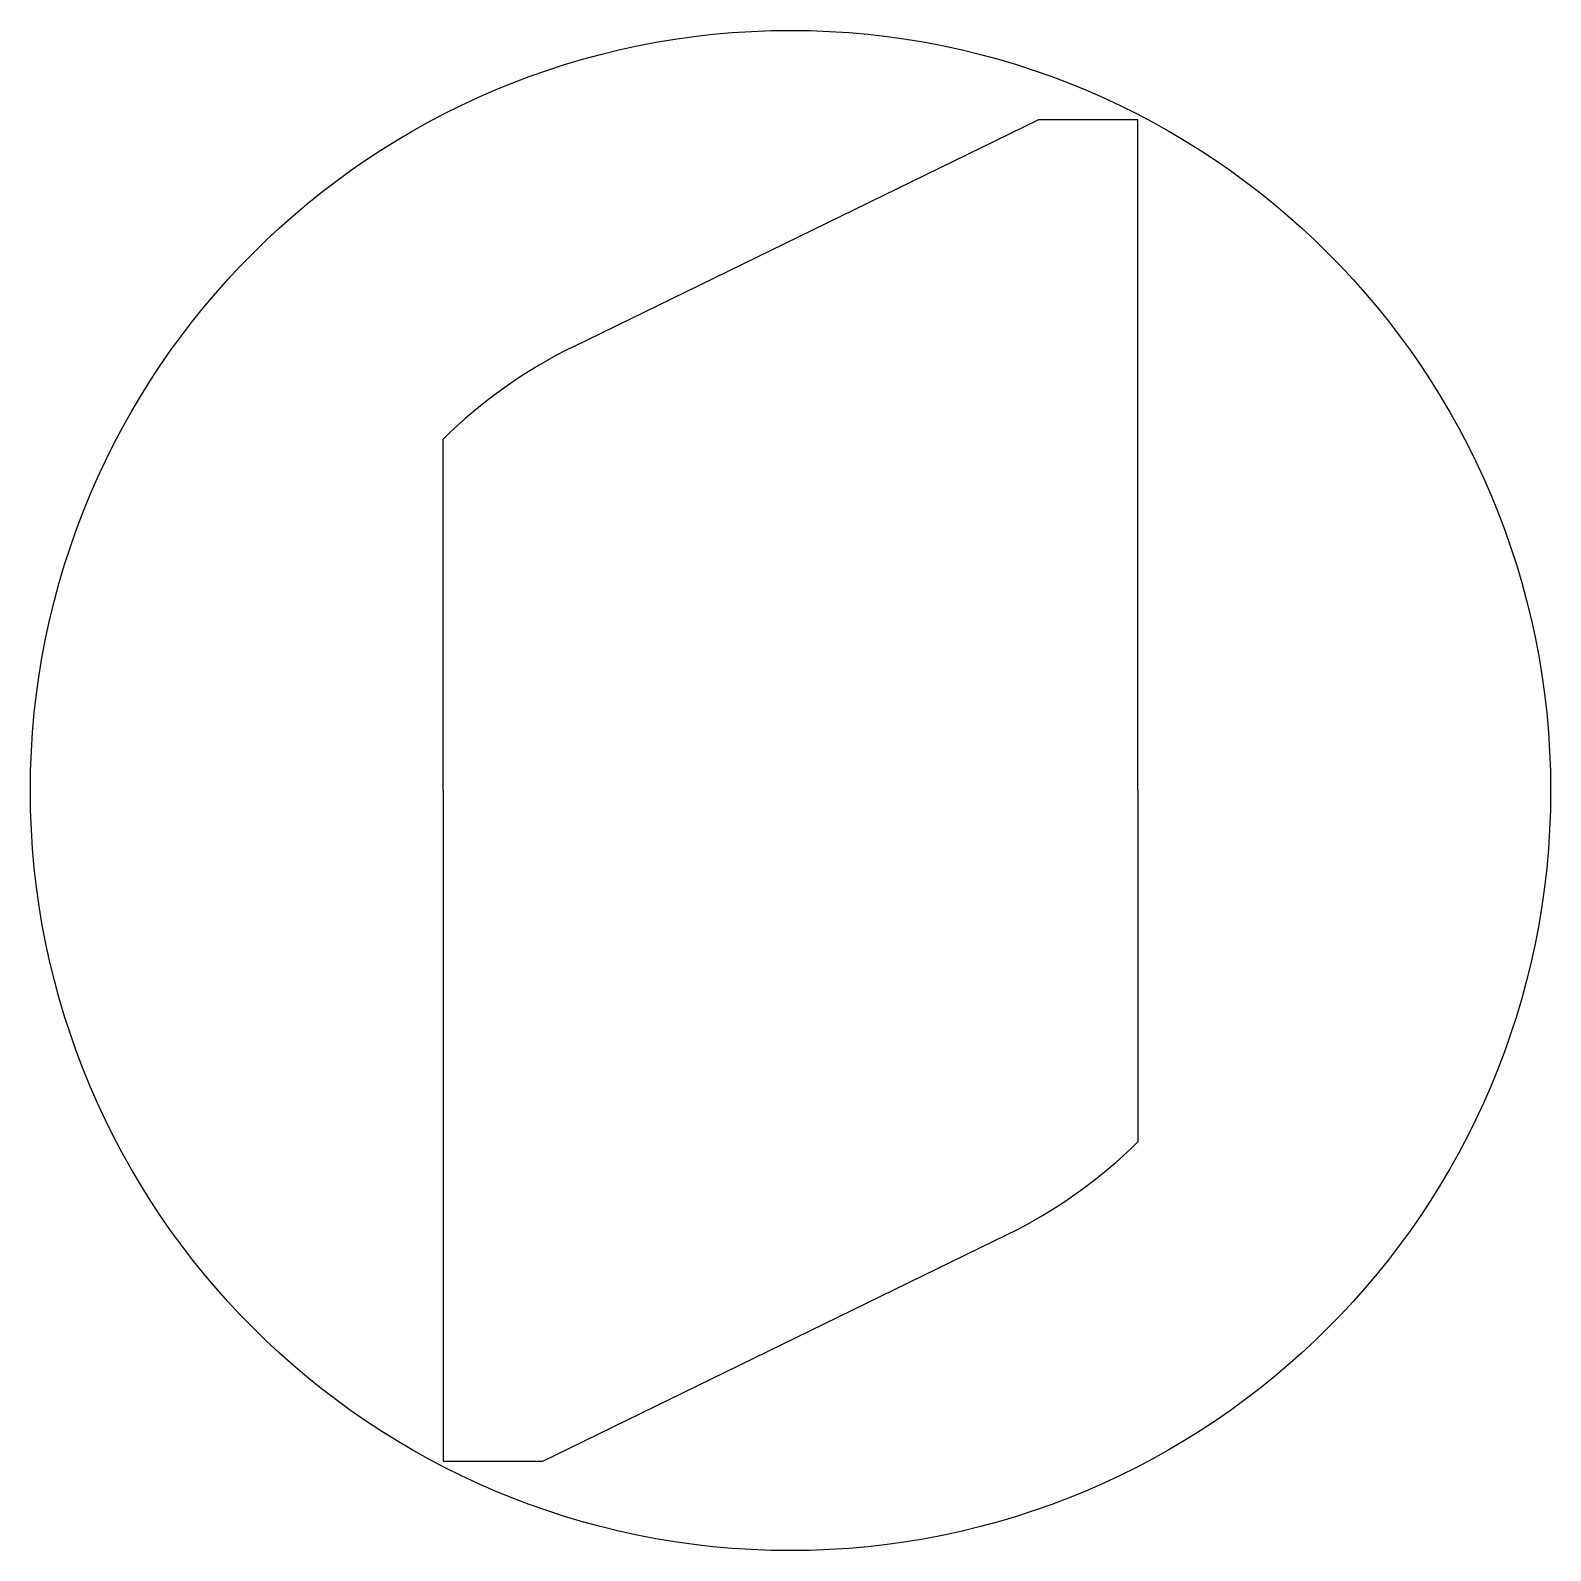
# Model space of a CAD drawing. Header units: millimetres. Extents: x -3.5 to 3.5, y -3.5 to 3.5.
import ezdxf

# ---------------------------------------------------------------- set-up
doc = ezdxf.new("R2010")
doc.units = ezdxf.units.MM
doc.layers.get('0').update_dxf_attribs({"linetype": 'CONTINUOUS'})

msp = doc.modelspace()

# ---------------------------------------------------------------- linework, layer by layer
for p, q in [((-0.9973, 2.0448), (1.1406, 3.0875)), ((1.6, 3.0875), (1.1406, 3.0875)), ((1.6, 0), (1.6, 3.0875)), ((-1.6, 0), (-1.6, 1.6173)), ((-1.6, 0), (-1.6, -3.0875)), ((1.6, 0), (1.6, -1.6173)), ((-1.1406, -3.0875), (0.9973, -2.0448)), ((-1.6, -3.0875), (-1.1406, -3.0875))]:
    msp.add_line(p, q)
msp.add_circle((0, 0), 3.5)
for start, end in [(116, 134.6921), (296, 314.6921)]:
    msp.add_arc((0, 0), 2.275, start, end)

doc.saveas('drawing.dxf')
